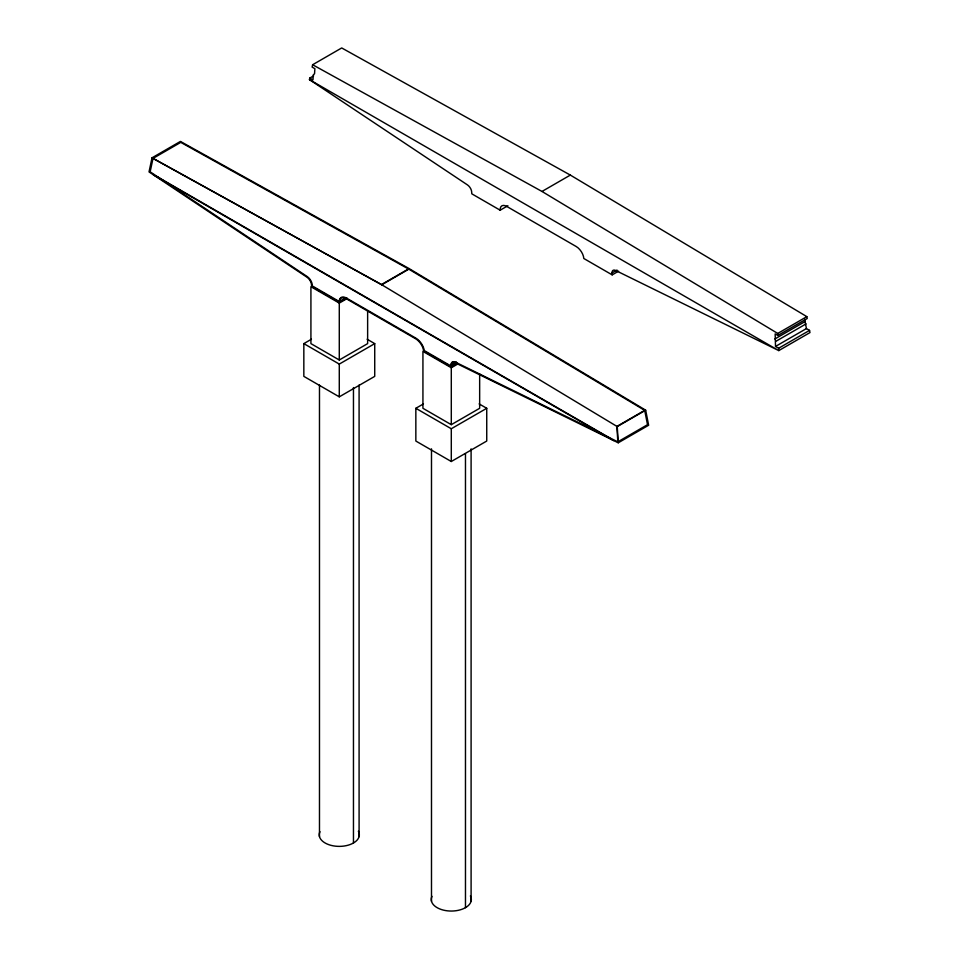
<?xml version="1.0" encoding="UTF-8"?>
<svg xmlns="http://www.w3.org/2000/svg" width="959" height="959" viewBox="0 0 959 959"><rect width="100%" height="100%" fill="white"/><g stroke="black" fill="none" stroke-linecap="round" stroke-linejoin="round"><path stroke-width="1.44" d="M804.673 319.323L806.423 328.589L809.54 330.387L809.971 332.581L778.78 350.598L778.636 348.237L775.519 346.439L775.16 333.9L777.857 335.458L807.202 318.52L806.831 316.638L570.341 175.089L341.704 47.95L312.622 64.744L312.119 67.094L314.876 68.688L314.54 73.795L313.305 74.802L312.97 79.909L309.781 78.075L309.457 79.633L467.465 184.907A6.03 3.213 56.5 0 1 471.672 191.872L471.804 193.826L500.154 210.201L507.898 205.741M456.232 362.466L451.162 365.391A6.557 3.488 56.5 0 1 455.081 362.718L618.243 442.794L648.632 425.245L645.671 410.188L409.121 268.592L180.424 141.429L152.025 157.815L149.029 171.901L306.952 277.187A6.545 3.488 56.5 0 1 311.519 284.751L311.639 286.297L339.258 302.253A10.561 5.634 56.5 0 1 346.187 298.669L415.667 338.791A10.561 5.634 56.5 0 1 423.638 350.97L451.269 366.925L457.563 363.293M451.269 366.925L451.162 364.995A7.037 3.752 56.5 0 1 455.369 362.13L617.836 441.823L647.517 424.693L644.688 410.356L408.81 269.167L180.772 142.364L153.008 158.403L150.155 171.805L307.3 276.636A7.025 3.74 56.5 0 1 312.202 284.751L312.286 285.926L339.258 301.498A11.04 5.886 56.5 0 1 346.499 298.093L415.978 338.215A11.04 5.886 56.5 0 1 424.262 350.574L451.245 366.146L456.4 363.173M309.781 78.075L313.653 75.833M339.258 301.498L345.696 297.781M339.258 302.253L346.81 297.901M367.633 310.68L367.633 343.622L339.282 359.997L310.92 343.622L310.92 286.717L339.282 303.092L347.014 298.621M312.622 64.744L541.991 191.452L570.341 175.089M152.025 157.815L381.454 284.571L409.121 268.592M408.81 269.167L381.766 284.775L153.008 158.403M367.129 339.234L374.729 343.622L374.729 376.372L339.282 396.834L303.835 376.372L303.835 343.622L311.423 339.234M303.835 343.622L339.282 364.096L374.729 343.622M451.162 364.995L456.352 362.011M618.615 271.157L612.178 274.873L612.046 272.931L617.021 270.054M479.656 373.854L479.656 408.294L451.293 424.669L422.931 408.294L422.931 351.39L451.293 367.753L457.743 364.036M479.14 403.907L486.74 408.294L486.74 441.044L451.293 461.507L415.846 441.044L415.846 408.294L423.446 403.907M415.846 408.294L451.293 428.757L486.74 408.294M541.991 191.452L777.737 333.444L806.831 316.638M644.688 410.356L616.901 426.407L617.836 441.823M381.454 284.571L617.248 426.587L645.671 410.188M774.824 339.007L804.841 321.685M775.855 341.332L806.087 323.878M775.519 346.439L806.423 328.589M778.636 348.237L809.54 330.387M309.457 79.633L778.78 350.598L615.642 270.474A6.03 3.213 56.5 0 0 612.046 272.931M506.724 206.413L576.203 246.523A10.046 5.358 56.5 0 1 583.815 258.498L612.178 274.873M157.803 177.031L609.72 437.939M153.368 174.862L613.64 440.601M777.737 333.444L777.857 335.458M617.248 426.587L618.243 442.794M471.097 448.848L471.097 901.28M465.475 453.727L465.475 907.658M451.293 367.753L451.293 424.669M451.293 428.757L451.293 461.507M431.49 448.848L431.49 901.28M359.086 385.05L359.086 836.62M353.463 387.556L353.463 842.985M339.282 303.092L339.282 359.997M339.282 364.096L339.282 396.834M319.479 385.05L319.479 836.62M358.378 831.261A20.055 11.58 0 0 1 339.642 846.377A20.055 11.58 0 0 1 319.97 831.669M470.389 895.934A20.055 11.58 0 0 1 451.665 911.05A20.055 11.58 0 0 1 431.994 896.341M500.166 210.213A10.046 5.358 56.5 0 1 506.724 206.401"/></g></svg>
